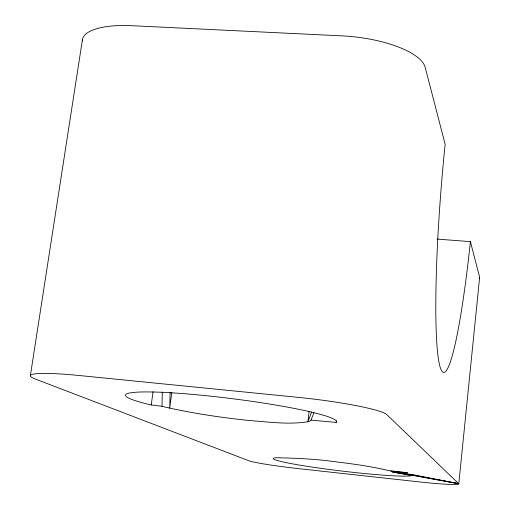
<?xml version="1.0" encoding="UTF-8"?>
<svg xmlns="http://www.w3.org/2000/svg" width="510" height="510" viewBox="0 0 510 510"><rect width="100%" height="100%" fill="white"/><g stroke="black" fill="none" stroke-linecap="round" stroke-linejoin="round"><path stroke-width="0.76" d="M336.377 420.852L336.192 422.433L311.043 420.081A120.303 11.041 7.3 0 1 307.944 421.751C288.583 424.811 268.834 421.974 249.435 420.527C222.672 417.741 195.993 413.833 169.696 408.089A115.088 10.691 7.1 0 1 162.014 406.291L162.288 391.992M170.136 392.184L169.696 408.089L171.851 392.4M458.77 483.945L479.585 277.81M309.105 411.493L307.938 421.744L311.565 412.106M162.014 406.291L151.228 404.972L153.083 391.661M30.377 375.647L82.429 39.723M311.043 420.081L313.956 412.679M411.87 475.435L412.144 474.937A69.959 4.278 6.8 0 0 411.602 474.447L393.72 472.286L390.749 471.208L407.688 472.942L406.521 472.604L388.314 470.52C369.444 465.961 350.134 463.558 330.888 461.206C312.726 458.758 294.366 458.19 276.127 457.719A69.959 4.278 6.8 0 0 328.638 469.391A69.959 4.278 6.8 0 0 411.691 475.518L393.72 472.286M437.038 239.088L470.398 241.625L479.559 276.93A43.063 8.848 5.9 0 1 479.196 278.638M391.278 471.374L401.485 473.178M393.395 472.145L395.116 472.445M411.602 474.447L458.681 483.678A44.166 2.582 6.6 0 1 419.08 481.873L298.426 468.62A43.242 2.505 6.9 0 1 248.663 460.683L35.49 379.096A74.167 7.146 7.7 0 1 79.732 375.564L298.324 397.379A75.639 7.663 6.9 0 1 386.733 414.553L458.681 483.678L392.655 471.846M393.044 471.999L396.41 472.598M392.228 471.693L398.699 472.859M391.769 471.533L399.706 472.974M412.144 474.937L458.681 483.678M470.398 241.625A181.573 17.002 -85.5 0 1 439.741 365.708A181.573 17.002 -85.5 0 1 445.153 144.311L425.161 67.256A72.452 25.315 6.8 0 0 342.325 35.885L131.822 25.698A71.151 23.664 9.8 0 0 82.327 40.896M151.228 404.972A106.303 9.849 7.2 0 1 198.772 394.969A106.303 9.849 7.2 0 1 336.192 422.433"/></g></svg>
